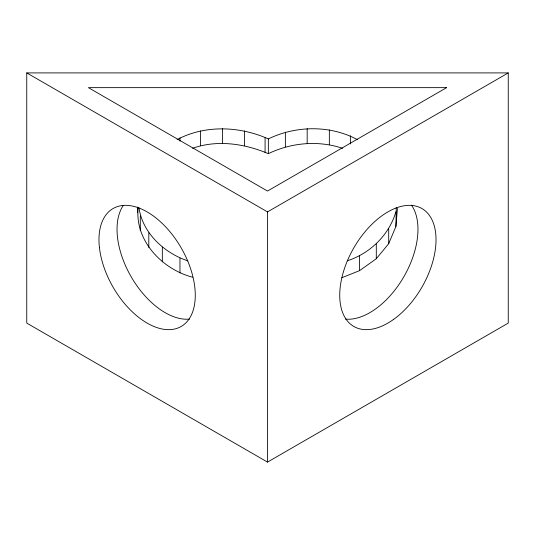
<?xml version="1.0" encoding="UTF-8"?>
<svg xmlns="http://www.w3.org/2000/svg" width="535" height="535" viewBox="0 0 535 535"><rect width="100%" height="100%" fill="white"/><g stroke="black" fill="none" stroke-linecap="round" stroke-linejoin="round"><path stroke-width="0.8" d="M341.892 277.705L359.547 270.65L376.299 258.733L388.704 243.679L395.907 226.512L396.254 207.66M395.907 226.512L397.431 208.416M192.593 277.204C162.306 269.366 134.546 240.603 138.197 207.841M347.262 260.812C370.113 253.436 389.139 234.985 395.907 211.773M177.138 139.581C205.266 124.708 239.68 126.126 268.349 138.919C295.942 125.511 330.302 124.976 357.454 139.662M26.75 72.907L267.5 211.9L508.25 72.907L508.25 323.1L267.5 462.093L26.75 323.1L26.75 72.907L508.25 72.907M192.593 148.282C217.27 139.515 244.682 143.641 268.349 153.665C291.207 142.591 318.425 140.163 342.581 148.329M138.986 207.814C142.564 233.099 164.352 253.122 187.859 260.859M388.704 228.933L388.704 243.679M376.299 243.987L376.299 258.733M359.547 255.911L359.547 270.65M350.365 135.77L350.365 143.955M329.346 129.878L329.346 144.624M307.177 128.641L307.177 143.38M285.369 132.125L285.369 146.864M268.349 138.919L268.349 153.665M267.5 211.9L267.5 462.093M265.079 137.816L265.079 152.555M244.548 130.874L244.548 145.614M222.52 128.5L222.52 143.246M200.491 130.874L200.491 145.614M179.961 137.816L179.961 141.093M179.961 258.191L179.961 272.93M162.332 247.143L162.332 261.889M148.81 232.752L148.81 247.491M140.304 215.993L140.304 230.732M137.401 207.012L137.401 212.743M189.537 319.101A68.092 39.316 60 0 1 131.369 277.137A68.092 39.316 60 0 1 123.317 205.433M411.462 205.126A68.092 39.316 -60 0 1 403.791 276.862A68.092 39.316 -60 0 1 345.476 319.101M446.605 87.646L267.5 191.048L88.395 87.646L446.605 87.646M393.365 319.569A68.092 39.316 -60 0 0 426.555 212.061A68.092 39.316 -60 0 0 343.704 270.877A68.092 39.316 -60 0 0 393.365 319.569M99.43 247.598A68.092 39.316 60 0 0 176.697 328.45A68.092 39.316 60 0 0 165.248 226.452A68.092 39.316 60 0 0 99.43 247.598"/></g></svg>
